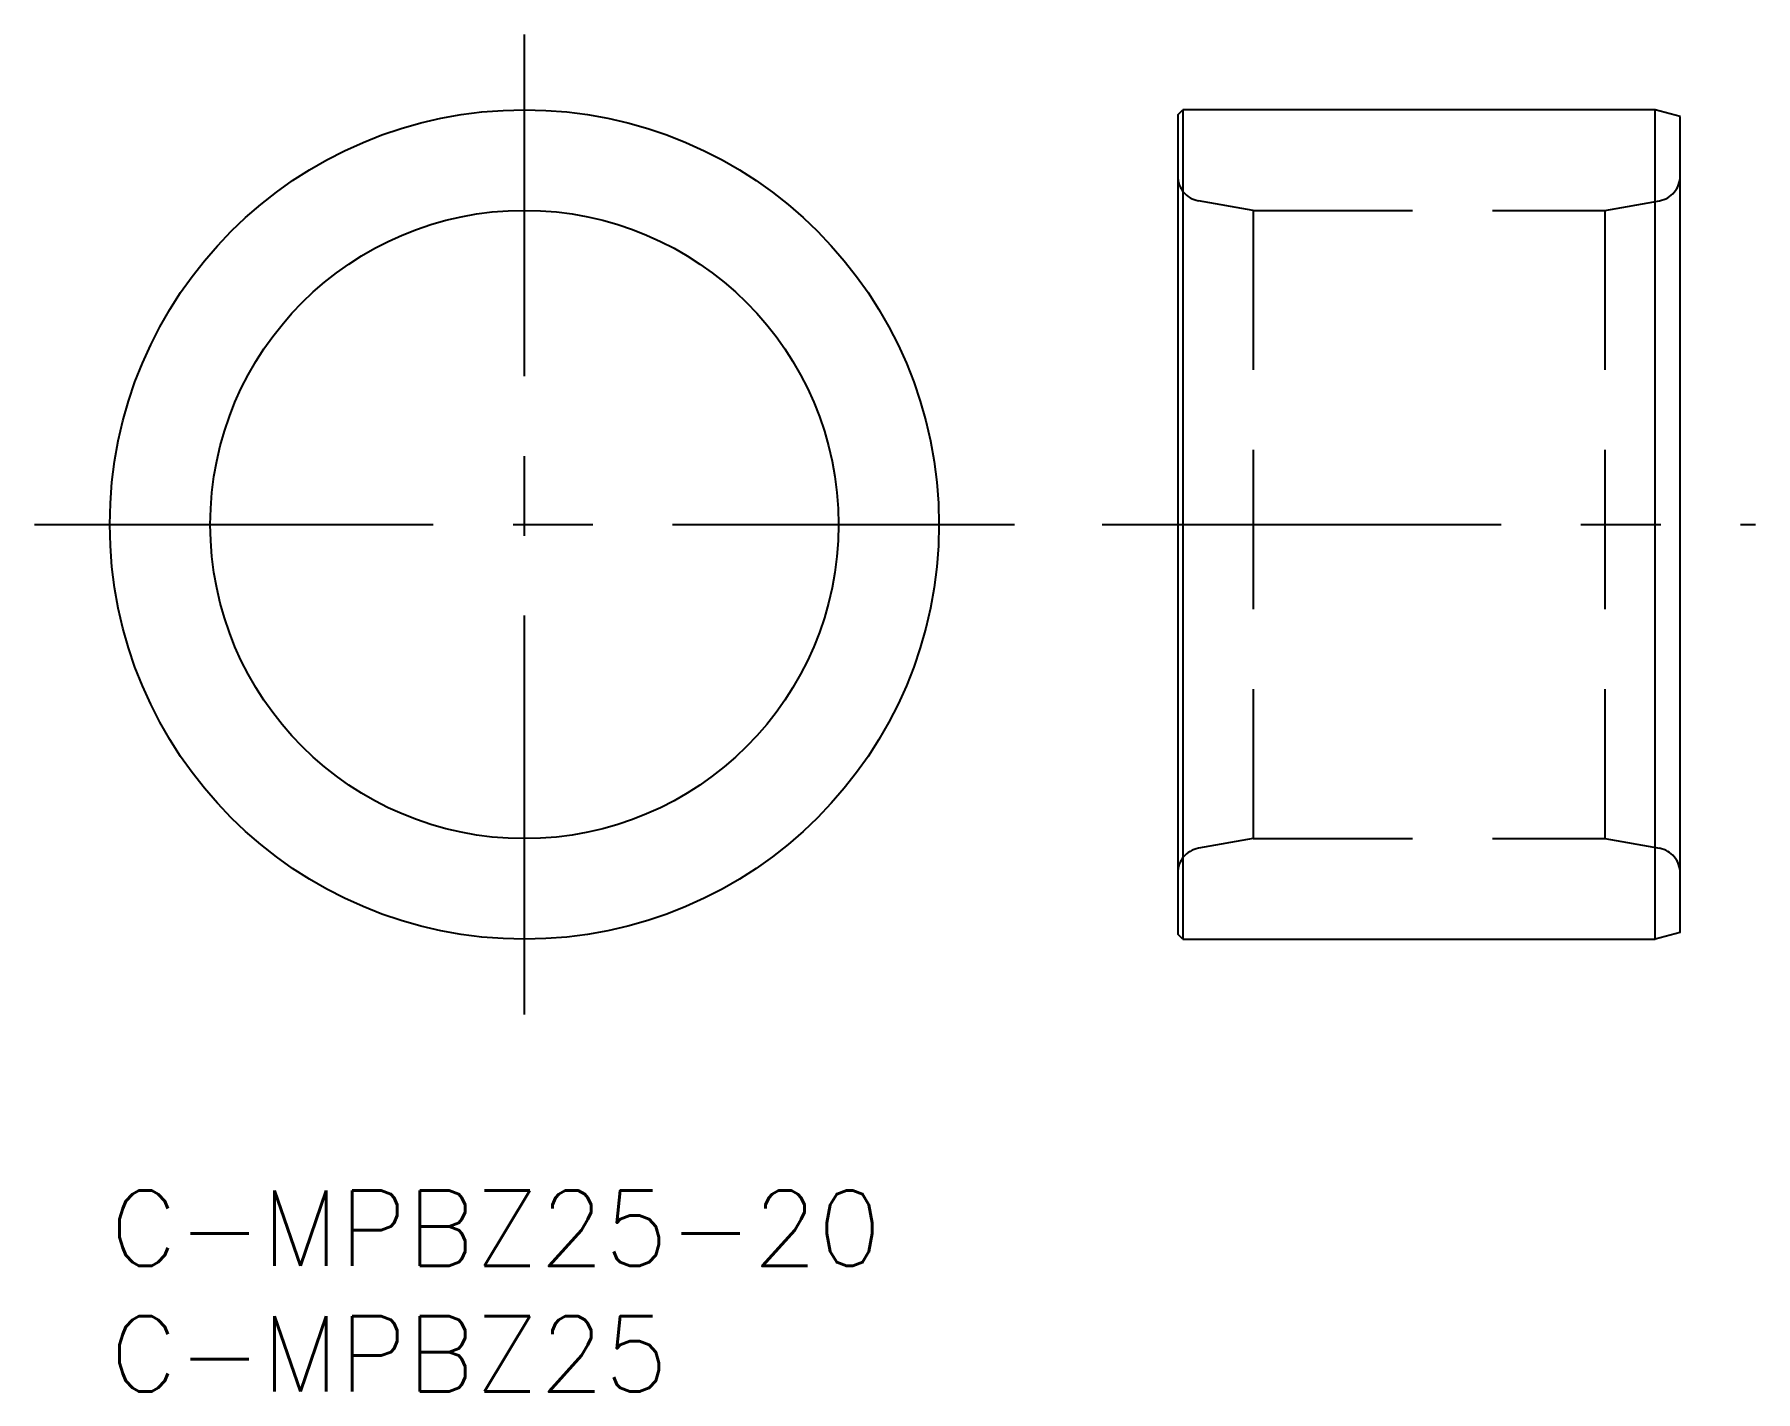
# Model space of a CAD drawing. Extents: x -3 to 65.5, y -8 to 46.
import ezdxf

# ---------------------------------------------------------------- set-up
doc = ezdxf.new("R2010")
doc.units = 0
doc.header["$LTSCALE"] = 0.5
doc.linetypes.add('CENTER', pattern=[50.8, 31.75, -6.35, 6.35, -6.35])
doc.linetypes.add('DASHED', pattern=[19.05, 12.7, -6.35])
for name, color, linetype in [('MSM_CENTER', 1, 'CENTER'), ('MSM_CONTINUOUS', 7, 'CONTINUOUS'), ('MSM_DASHED', 4, 'DASHED'), ('MSM_PART_NUMBER', 7, 'CONTINUOUS')]:
    doc.layers.add(name, color=color, linetype=linetype)
doc.styles.get("Standard").update_dxf_attribs({"font": 'txt.shx', "height": 3, "bigfont": 'bigfont.shx'})

# ---------------------------------------------------------------- blocks, each defined once
blk = doc.blocks.new('*U19')
at = {"layer": 'MSM_PART_NUMBER'}
blk.add_text('C-MPBZ25-20', height=3, dxfattribs=at).set_placement((0, -3))
blk = doc.blocks.new('*U20')
at = {"layer": 'MSM_PART_NUMBER'}
blk.add_text('C-MPBZ25', height=3, dxfattribs=at).set_placement((0, -8))

msp = doc.modelspace()

# ---------------------------------------------------------------- linework, layer by layer
at = {"layer": 'MSM_CENTER'}
for p, q in [((16.5, 7), (16.5, 46)), ((-3, 26.5), (36, 26.5)), ((39.5, 26.5), (65.5, 26.5))]:
    msp.add_line(p, q, dxfattribs=at)
at = {"layer": 'MSM_CONTINUOUS'}
for p, q in [((42.5, 42.8), (42.7, 43)), ((42.5, 42.8), (42.5, 10.2)), ((42.7, 43), (42.7, 10)), ((61.5, 43), (42.7, 43)), ((62.5, 42.732), (61.5, 43)), ((61.5, 10), (61.5, 43)), ((62.5, 10.268), (62.5, 42.732)), ((42.7, 10), (42.5, 10.2)), ((42.7, 10), (61.5, 10)), ((62.5, 10.268), (61.5, 10))]:
    msp.add_line(p, q, dxfattribs=at)
for radius in [16.5, 12.5]:
    msp.add_circle((16.5, 26.5), radius, dxfattribs=at)
at = {"layer": 'MSM_DASHED'}
for p, q in [((45.5, 39), (43.326, 39.383)), ((59.5, 39), (61.674, 39.383)), ((45.5, 39), (45.5, 14)), ((45.5, 39), (59.5, 39)), ((59.5, 39), (59.5, 14)), ((45.5, 14), (43.326, 13.617)), ((45.5, 14), (59.5, 14)), ((59.5, 14), (61.674, 13.617))]:
    msp.add_line(p, q, dxfattribs=at)
for centre, start, end in [((43.5, 40.368), 180, 260), ((61.5, 40.368), 280, 0), ((43.5, 12.632), 100, 180), ((61.5, 12.632), 0, 80)]:
    msp.add_arc(centre, 1, start, end, dxfattribs=at)

# ---------------------------------------------------------------- block references
at = {"layer": 'MSM_CONTINUOUS'}
for name in ['*U19', '*U20']:
    msp.add_blockref(name, (0, 0), dxfattribs=at)

doc.saveas('drawing.dxf')
